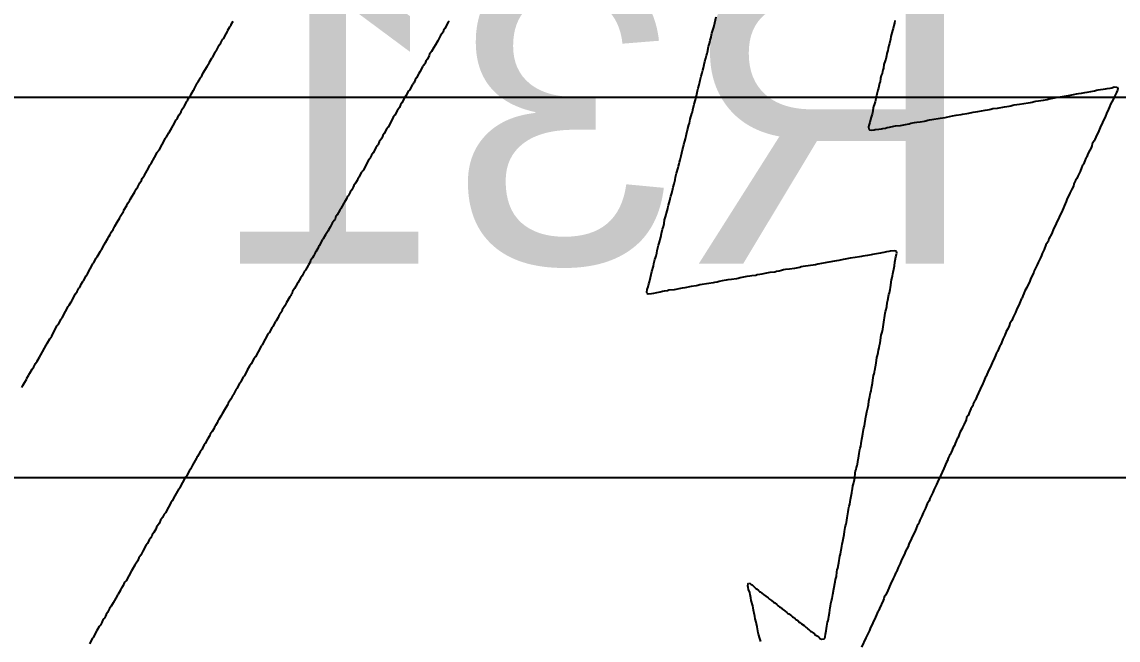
# Model space of a CAD drawing. Header units: inches. Extents: x 0 to 11.2, y -0.2 to 5.5.
# Drawn here: x 2.2112 to 2.3409, y 1.3958 to 1.4689 of the extents above; entities that cross this region are included whole.
import ezdxf

# ---------------------------------------------------------------- set-up
doc = ezdxf.new("R2010")
doc.units = ezdxf.units.IN
doc.header["$MEASUREMENT"] = 0
for name, color, linetype in [('Bottom Layer', 5, 'Continuous'), ('Bottom Overlay', 54, 'Continuous'), ('Top Layer', 1, 'Continuous'), ('Top Overlay', 2, 'Continuous')]:
    doc.layers.add(name, color=color, linetype=linetype)
doc.styles.add('Arial', font='', dxfattribs={"height": 0.2})
doc.styles.get('Arial').set_extended_font_data('Arial')

msp = doc.modelspace()

# ---------------------------------------------------------------- linework, layer by layer
at = {"layer": 'Bottom Layer'}
msp.add_lwpolyline([(2.164, 1.41853, 0.04, 0.04, -0.200956), (2.19349, 1.48894, 0.04, 0.04, 0)], format="xyseb", dxfattribs=at)
at = {"layer": 'Top Layer'}
for p, q in [((3.1, 1.46), (1.57, 1.46)), ((1.65519, 1.415), (3.19, 1.415))]:
    msp.add_line(p, q, dxfattribs=at)
at = {"layer": 'Top Overlay'}
for p, q in [((2.29319, 1.46884), (2.29335, 1.46952)), ((2.23558, 1.46795), (2.2358, 1.46835)), ((2.2358, 1.46835), (2.23594, 1.46848)), ((2.23594, 1.46848), (2.23602, 1.4687)), ((2.23602, 1.4687), (2.2362, 1.46901)), ((2.26161, 1.46884), (2.26126, 1.46817)), ((2.26166, 1.46893), (2.26161, 1.46884)), ((2.26175, 1.46901), (2.26166, 1.46893)), ((2.29284, 1.4676), (2.29306, 1.46831)), ((2.29306, 1.46831), (2.29319, 1.46884)), ((2.31438, 1.4685), (2.31429, 1.46815)), ((2.31444, 1.46879), (2.31438, 1.4685)), ((2.31449, 1.4691), (2.31444, 1.46879)), ((2.23496, 1.46685), (2.23505, 1.46693)), ((2.23505, 1.46693), (2.23536, 1.46751)), ((2.23536, 1.46751), (2.23554, 1.46778)), ((2.23554, 1.46778), (2.23558, 1.46795)), ((2.26075, 1.46731), (2.26042, 1.46671)), ((2.26104, 1.46773), (2.26075, 1.46731)), ((2.26108, 1.46791), (2.26104, 1.46773)), ((2.26126, 1.46817), (2.26108, 1.46791)), ((2.29266, 1.46676), (2.29275, 1.46711)), ((2.29275, 1.46711), (2.29279, 1.46742)), ((2.29279, 1.46742), (2.29284, 1.4676)), ((2.31398, 1.46691), (2.31385, 1.46638)), ((2.31404, 1.4672), (2.31398, 1.46691)), ((2.31422, 1.46791), (2.31404, 1.4672)), ((2.31429, 1.46815), (2.31422, 1.46791)), ((2.23421, 1.46547), (2.23434, 1.46578)), ((2.23434, 1.46578), (2.23456, 1.46618)), ((2.23456, 1.46618), (2.23474, 1.46645)), ((2.23474, 1.46645), (2.23496, 1.46685)), ((2.25993, 1.46592), (2.25967, 1.46543)), ((2.26015, 1.46623), (2.25993, 1.46592)), ((2.26042, 1.46671), (2.26015, 1.46623)), ((2.29233, 1.46536), (2.29246, 1.46603)), ((2.29246, 1.46603), (2.29255, 1.46638)), ((2.29255, 1.46638), (2.29266, 1.46676)), ((2.31371, 1.4658), (2.31365, 1.46556)), ((2.3138, 1.46616), (2.31371, 1.4658)), ((2.31385, 1.46638), (2.3138, 1.46616)), ((2.23346, 1.46423), (2.23368, 1.46463)), ((2.23368, 1.46463), (2.23377, 1.46472)), ((2.23377, 1.46472), (2.23412, 1.46538)), ((2.23412, 1.46538), (2.23421, 1.46547)), ((2.25918, 1.46454), (2.259, 1.46428)), ((2.2594, 1.46494), (2.25918, 1.46454)), ((2.25944, 1.46512), (2.2594, 1.46494)), ((2.25967, 1.46543), (2.25944, 1.46512)), ((2.29202, 1.46425), (2.29213, 1.46463)), ((2.29213, 1.46463), (2.29222, 1.46494)), ((2.29222, 1.46494), (2.29229, 1.46518)), ((2.29229, 1.46518), (2.29233, 1.46536)), ((2.31334, 1.46432), (2.3132, 1.46388)), ((2.31343, 1.46454), (2.31334, 1.46432)), ((2.31351, 1.4649), (2.31343, 1.46454)), ((2.31356, 1.46521), (2.31351, 1.4649)), ((2.31365, 1.46556), (2.31356, 1.46521)), ((2.23266, 1.46291), (2.23295, 1.46333)), ((2.23295, 1.46333), (2.23315, 1.46375)), ((2.23315, 1.46375), (2.23324, 1.46383)), ((2.23324, 1.46383), (2.23328, 1.46392)), ((2.23328, 1.46392), (2.23337, 1.46401)), ((2.23337, 1.46401), (2.23346, 1.46423)), ((2.25829, 1.46304), (2.25816, 1.46282)), ((2.25851, 1.46344), (2.25829, 1.46304)), ((2.2586, 1.46366), (2.25851, 1.46344)), ((2.25874, 1.46379), (2.2586, 1.46366)), ((2.25878, 1.46388), (2.25874, 1.46379)), ((2.25887, 1.46397), (2.25878, 1.46388)), ((2.25891, 1.46406), (2.25887, 1.46397)), ((2.259, 1.46428), (2.25891, 1.46406)), ((2.29169, 1.4629), (2.29178, 1.46321)), ((2.29178, 1.46321), (2.29184, 1.4635)), ((2.29184, 1.4635), (2.29189, 1.46368)), ((2.29189, 1.46368), (2.29193, 1.4639)), ((2.29193, 1.4639), (2.29202, 1.46425)), ((2.31305, 1.46306), (2.31298, 1.46282)), ((2.31309, 1.46324), (2.31305, 1.46306)), ((2.31314, 1.46346), (2.31309, 1.46324)), ((2.3132, 1.46388), (2.31314, 1.46346)), ((2.23195, 1.46167), (2.23204, 1.46175)), ((2.23204, 1.46175), (2.23235, 1.46233)), ((2.23235, 1.46233), (2.23244, 1.46242)), ((2.23244, 1.46242), (2.23262, 1.46282)), ((2.23262, 1.46282), (2.23266, 1.46291)), ((2.25761, 1.46178), (2.25754, 1.46171)), ((2.25772, 1.46206), (2.25761, 1.46178)), ((2.25789, 1.46233), (2.25772, 1.46206)), ((2.25816, 1.46282), (2.25789, 1.46233)), ((2.29133, 1.46149), (2.29147, 1.46202)), ((2.29147, 1.46202), (2.29158, 1.46253)), ((2.29158, 1.46253), (2.29169, 1.4629)), ((2.31274, 1.46186), (2.31269, 1.46169)), ((2.31281, 1.46224), (2.31274, 1.46186)), ((2.31289, 1.46259), (2.31281, 1.46224)), ((2.31298, 1.46282), (2.31289, 1.46259)), ((2.23124, 1.46038), (2.23151, 1.46087)), ((2.23151, 1.46087), (2.2316, 1.46096)), ((2.2316, 1.46096), (2.23173, 1.46127)), ((2.23173, 1.46127), (2.23195, 1.46167)), ((2.25696, 1.46078), (2.25665, 1.4602)), ((2.25705, 1.46087), (2.25696, 1.46078)), ((2.25741, 1.46153), (2.25705, 1.46087)), ((2.2575, 1.46162), (2.25741, 1.46153)), ((2.25754, 1.46171), (2.2575, 1.46162)), ((2.29107, 1.46038), (2.29113, 1.46076)), ((2.29113, 1.46076), (2.29122, 1.46111)), ((2.29122, 1.46111), (2.29133, 1.46149)), ((2.31245, 1.46069), (2.31236, 1.46038)), ((2.3125, 1.46087), (2.31245, 1.46069)), ((2.31256, 1.46111), (2.3125, 1.46087)), ((2.31265, 1.46147), (2.31256, 1.46111)), ((2.31269, 1.46169), (2.31265, 1.46147)), ((2.33565, 1.46034), (2.336, 1.46042)), ((2.336, 1.46042), (2.33622, 1.46047)), ((2.33622, 1.46047), (2.33658, 1.46051)), ((2.33658, 1.46051), (2.33698, 1.46056)), ((2.33698, 1.46056), (2.33724, 1.4606)), ((2.33724, 1.4606), (2.33813, 1.46078)), ((2.33813, 1.46078), (2.33837, 1.46085)), ((2.33837, 1.46085), (2.33855, 1.46089)), ((2.33855, 1.46089), (2.33941, 1.461)), ((2.33941, 1.461), (2.33963, 1.46104)), ((2.33963, 1.46104), (2.33999, 1.46109)), ((2.33999, 1.46109), (2.34016, 1.46113)), ((2.34016, 1.46113), (2.34045, 1.46124)), ((2.34072, 1.46058), (2.34039, 1.45994)), ((2.34045, 1.46124), (2.34081, 1.4612)), ((2.34083, 1.46087), (2.34072, 1.46058)), ((2.34081, 1.4612), (2.34087, 1.461)), ((2.34087, 1.461), (2.34083, 1.46087)), ((2.23045, 1.45901), (2.23071, 1.4595)), ((2.23071, 1.4595), (2.2308, 1.45958)), ((2.2308, 1.45958), (2.23089, 1.45981)), ((2.23089, 1.45981), (2.23111, 1.4602)), ((2.23111, 1.4602), (2.2312, 1.46029)), ((2.2312, 1.46029), (2.23124, 1.46038)), ((2.25617, 1.45936), (2.25599, 1.4591)), ((2.25648, 1.45994), (2.25617, 1.45936)), ((2.25665, 1.4602), (2.25648, 1.45994)), ((2.2906, 1.45854), (2.29074, 1.45921)), ((2.29074, 1.45921), (2.29089, 1.45972)), ((2.29089, 1.45972), (2.29094, 1.45989)), ((2.29094, 1.45989), (2.29102, 1.4602)), ((2.29102, 1.4602), (2.29107, 1.46038)), ((2.31216, 1.45947), (2.31203, 1.45912)), ((2.31221, 1.45965), (2.31216, 1.45947)), ((2.31225, 1.45992), (2.31221, 1.45965)), ((2.31232, 1.4602), (2.31225, 1.45992)), ((2.31236, 1.46038), (2.31232, 1.4602)), ((2.32863, 1.45912), (2.32925, 1.45921)), ((2.32925, 1.45921), (2.33029, 1.45936)), ((2.33029, 1.45936), (2.33056, 1.45941)), ((2.33056, 1.45941), (2.33073, 1.45945)), ((2.33073, 1.45945), (2.33098, 1.45952)), ((2.33098, 1.45952), (2.33116, 1.45956)), ((2.33116, 1.45956), (2.33209, 1.45969)), ((2.33209, 1.45969), (2.33251, 1.45976)), ((2.33251, 1.45976), (2.33286, 1.45985)), ((2.33286, 1.45985), (2.33297, 1.45987)), ((2.33297, 1.45987), (2.33301, 1.45987)), ((2.33301, 1.45987), (2.33319, 1.45992)), ((2.33319, 1.45992), (2.33357, 1.45998)), ((2.33357, 1.45998), (2.33379, 1.46003)), ((2.33379, 1.46003), (2.33406, 1.46007)), ((2.33406, 1.46007), (2.33525, 1.46025)), ((2.33525, 1.46025), (2.33543, 1.46029)), ((2.33543, 1.46029), (2.33565, 1.46034)), ((2.34003, 1.45919), (2.3399, 1.45888)), ((2.34034, 1.45976), (2.34003, 1.45919)), ((2.34039, 1.45994), (2.34034, 1.45976)), ((2.22965, 1.45764), (2.22983, 1.45795)), ((2.22983, 1.45795), (2.23005, 1.4583)), ((2.23005, 1.4583), (2.23009, 1.45848)), ((2.23009, 1.45848), (2.23045, 1.45901)), ((2.25533, 1.4579), (2.25515, 1.45764)), ((2.25559, 1.45839), (2.25533, 1.4579)), ((2.25577, 1.45866), (2.25559, 1.45839)), ((2.25588, 1.45881), (2.25577, 1.45866)), ((2.25599, 1.4591), (2.25588, 1.45881)), ((2.29029, 1.45744), (2.29049, 1.45808)), ((2.29049, 1.45808), (2.29054, 1.45826)), ((2.29054, 1.45826), (2.2906, 1.45854)), ((2.31181, 1.45801), (2.3117, 1.45764)), ((2.31185, 1.45819), (2.31181, 1.45801)), ((2.31194, 1.45872), (2.31185, 1.45819)), ((2.31199, 1.45894), (2.31194, 1.45872)), ((2.31203, 1.45912), (2.31199, 1.45894)), ((2.32131, 1.45781), (2.32175, 1.4579)), ((2.32175, 1.4579), (2.32235, 1.45797)), ((2.32235, 1.45797), (2.32252, 1.45801)), ((2.32252, 1.45801), (2.32303, 1.45808)), ((2.32303, 1.45808), (2.32325, 1.45812)), ((2.32325, 1.45812), (2.32378, 1.45826)), ((2.32378, 1.45826), (2.32432, 1.45834)), ((2.32432, 1.45834), (2.3252, 1.45848)), ((2.3252, 1.45848), (2.32547, 1.45852)), ((2.32547, 1.45852), (2.32569, 1.45857)), ((2.32569, 1.45857), (2.32587, 1.45861)), ((2.32587, 1.45861), (2.32611, 1.45868)), ((2.32611, 1.45868), (2.32666, 1.45874)), ((2.32666, 1.45874), (2.32746, 1.45888)), ((2.32746, 1.45888), (2.32803, 1.45896)), ((2.32803, 1.45896), (2.32821, 1.45901)), ((2.32821, 1.45901), (2.32845, 1.45907)), ((2.32845, 1.45907), (2.32863, 1.45912)), ((2.33954, 1.45808), (2.33941, 1.45777)), ((2.33979, 1.45859), (2.33954, 1.45808)), ((2.3399, 1.45888), (2.33979, 1.45859)), ((2.22894, 1.4564), (2.22912, 1.45666)), ((2.22912, 1.45666), (2.22947, 1.45733)), ((2.22947, 1.45733), (2.22956, 1.45742)), ((2.22956, 1.45742), (2.22965, 1.45764)), ((2.25488, 1.45715), (2.25453, 1.45649)), ((2.25515, 1.45764), (2.25488, 1.45715)), ((2.28996, 1.45617), (2.29014, 1.45675)), ((2.29014, 1.45675), (2.29018, 1.45693)), ((2.29018, 1.45693), (2.29029, 1.45744)), ((2.31143, 1.45666), (2.31139, 1.45648)), ((2.31154, 1.45704), (2.31143, 1.45666)), ((2.31163, 1.45739), (2.31154, 1.45704)), ((2.3117, 1.45764), (2.31163, 1.45739)), ((2.31404, 1.45653), (2.31458, 1.45662)), ((2.31458, 1.45662), (2.31517, 1.45668)), ((2.31517, 1.45668), (2.31535, 1.45673)), ((2.31535, 1.45673), (2.31577, 1.45679)), ((2.31577, 1.45679), (2.31621, 1.45688)), ((2.31621, 1.45688), (2.31639, 1.45693)), ((2.31639, 1.45693), (2.31683, 1.45702)), ((2.31683, 1.45702), (2.3171, 1.45706)), ((2.3171, 1.45706), (2.3175, 1.4571)), ((2.3175, 1.4571), (2.31799, 1.45719)), ((2.31799, 1.45719), (2.31816, 1.45724)), ((2.31816, 1.45724), (2.31841, 1.4573)), ((2.31841, 1.4573), (2.31858, 1.45735)), ((2.31858, 1.45735), (2.31889, 1.45739)), ((2.31889, 1.45739), (2.31984, 1.45755)), ((2.31984, 1.45755), (2.32044, 1.45761)), ((2.32044, 1.45761), (2.32062, 1.45766)), ((2.32062, 1.45766), (2.32095, 1.45772)), ((2.32095, 1.45772), (2.32131, 1.45781)), ((2.33906, 1.45702), (2.33879, 1.45644)), ((2.33941, 1.45777), (2.33906, 1.45702)), ((2.22819, 1.45516), (2.22828, 1.45525)), ((2.22828, 1.45525), (2.22859, 1.45582)), ((2.22859, 1.45582), (2.22868, 1.45591)), ((2.22868, 1.45591), (2.22894, 1.4564)), ((2.25391, 1.45547), (2.2538, 1.45518)), ((2.25409, 1.45573), (2.25391, 1.45547)), ((2.25435, 1.45622), (2.25409, 1.45573)), ((2.25453, 1.45649), (2.25435, 1.45622)), ((2.28974, 1.45511), (2.28983, 1.45564)), ((2.28983, 1.45564), (2.28996, 1.45617)), ((2.31139, 1.45648), (2.31143, 1.45622)), ((2.31143, 1.45622), (2.3115, 1.45615)), ((2.3115, 1.45615), (2.31168, 1.45611)), ((2.31168, 1.45611), (2.31203, 1.45615)), ((2.31203, 1.45615), (2.31216, 1.4562)), ((2.31216, 1.4562), (2.31261, 1.45624)), ((2.31261, 1.45624), (2.31292, 1.45629)), ((2.31292, 1.45629), (2.31309, 1.45633)), ((2.31309, 1.45633), (2.3134, 1.45637)), ((2.3134, 1.45637), (2.31358, 1.45642)), ((2.31358, 1.45642), (2.31387, 1.45648)), ((2.31387, 1.45648), (2.31404, 1.45653)), ((2.33826, 1.45529), (2.33815, 1.455)), ((2.33862, 1.45604), (2.33826, 1.45529)), ((2.33879, 1.45644), (2.33862, 1.45604)), ((2.22744, 1.45374), (2.22779, 1.45441)), ((2.22779, 1.45441), (2.22819, 1.45516)), ((2.25307, 1.45401), (2.25276, 1.45343)), ((2.25325, 1.45427), (2.25307, 1.45401)), ((2.25329, 1.45436), (2.25325, 1.45427)), ((2.25336, 1.45443), (2.25329, 1.45436)), ((2.25347, 1.45472), (2.25336, 1.45443)), ((2.2538, 1.45518), (2.25347, 1.45472)), ((2.28939, 1.45378), (2.28945, 1.45407)), ((2.28945, 1.45407), (2.28954, 1.45443)), ((2.28954, 1.45443), (2.28965, 1.4548)), ((2.28965, 1.4548), (2.28974, 1.45511)), ((2.33771, 1.45403), (2.33742, 1.45347)), ((2.3378, 1.45425), (2.33771, 1.45403)), ((2.33786, 1.45449), (2.3378, 1.45425)), ((2.33808, 1.45485), (2.33786, 1.45449)), ((2.33815, 1.455), (2.33808, 1.45485)), ((2.22655, 1.45224), (2.2269, 1.4529)), ((2.2269, 1.4529), (2.22721, 1.45348)), ((2.22721, 1.45348), (2.2273, 1.45356)), ((2.2273, 1.45356), (2.22735, 1.45365)), ((2.22735, 1.45365), (2.22744, 1.45374)), ((2.25227, 1.45268), (2.25161, 1.45139)), ((2.25236, 1.45277), (2.25227, 1.45268)), ((2.25258, 1.45317), (2.25236, 1.45277)), ((2.25276, 1.45343), (2.25258, 1.45317)), ((2.28908, 1.45259), (2.28912, 1.45277)), ((2.28912, 1.45277), (2.28921, 1.45308)), ((2.28921, 1.45308), (2.28939, 1.45378)), ((2.33711, 1.45281), (2.33698, 1.4525)), ((2.33715, 1.4529), (2.33711, 1.45281)), ((2.33722, 1.45297), (2.33715, 1.4529)), ((2.33731, 1.45319), (2.33722, 1.45297)), ((2.33742, 1.45347), (2.33731, 1.45319)), ((2.22571, 1.45078), (2.22602, 1.45135)), ((2.22602, 1.45135), (2.22637, 1.45201)), ((2.22637, 1.45201), (2.22651, 1.45215)), ((2.22651, 1.45215), (2.22655, 1.45224)), ((2.25161, 1.45139), (2.25152, 1.45131)), ((2.28868, 1.45104), (2.28885, 1.45166)), ((2.28885, 1.45166), (2.2889, 1.45184)), ((2.2889, 1.45184), (2.28897, 1.45212)), ((2.28897, 1.45212), (2.28901, 1.45235)), ((2.28901, 1.45235), (2.28908, 1.45259)), ((2.33658, 1.45166), (2.33642, 1.45124)), ((2.33671, 1.45197), (2.33658, 1.45166)), ((2.33682, 1.45208), (2.33671, 1.45197)), ((2.33698, 1.4525), (2.33682, 1.45208)), ((2.22518, 1.44989), (2.22536, 1.45016)), ((2.22536, 1.45016), (2.22544, 1.45038)), ((2.22544, 1.45038), (2.22562, 1.45069)), ((2.22562, 1.45069), (2.22571, 1.45078)), ((2.25086, 1.45016), (2.25068, 1.44985)), ((2.25099, 1.45047), (2.25086, 1.45016)), ((2.25108, 1.45055), (2.25099, 1.45047)), ((2.25139, 1.45113), (2.25108, 1.45055)), ((2.25148, 1.45122), (2.25139, 1.45113)), ((2.25152, 1.45131), (2.25148, 1.45122)), ((2.28837, 1.44976), (2.28846, 1.45007)), ((2.28846, 1.45007), (2.2885, 1.45024)), ((2.2885, 1.45024), (2.28854, 1.45055)), ((2.28854, 1.45055), (2.28863, 1.45086)), ((2.28863, 1.45086), (2.28868, 1.45104)), ((2.33587, 1.45015), (2.33569, 1.44976)), ((2.33603, 1.4504), (2.33587, 1.45015)), ((2.33614, 1.45069), (2.33603, 1.4504)), ((2.33642, 1.45124), (2.33614, 1.45069)), ((2.22447, 1.44861), (2.22456, 1.44883)), ((2.22456, 1.44883), (2.22474, 1.44914)), ((2.22474, 1.44914), (2.22491, 1.4494)), ((2.22491, 1.4494), (2.22518, 1.44989)), ((2.25006, 1.44878), (2.24984, 1.44838)), ((2.25024, 1.44905), (2.25006, 1.44878)), ((2.25041, 1.44936), (2.25024, 1.44905)), ((2.2505, 1.44958), (2.25041, 1.44936)), ((2.25068, 1.44985), (2.2505, 1.44958)), ((2.2881, 1.44865), (2.28821, 1.44916)), ((2.28821, 1.44916), (2.28826, 1.44938)), ((2.28826, 1.44938), (2.28837, 1.44976)), ((2.33543, 1.44914), (2.33521, 1.44865)), ((2.33563, 1.44951), (2.33543, 1.44914)), ((2.33569, 1.44976), (2.33563, 1.44951)), ((2.22363, 1.44719), (2.22374, 1.44748)), ((2.22374, 1.44748), (2.22392, 1.44774)), ((2.22392, 1.44774), (2.22398, 1.44781)), ((2.22398, 1.44781), (2.22403, 1.4479)), ((2.22403, 1.4479), (2.22425, 1.4483)), ((2.22425, 1.4483), (2.22447, 1.44861)), ((2.24931, 1.4475), (2.24926, 1.44741)), ((2.24939, 1.44759), (2.24931, 1.4475)), ((2.24962, 1.44799), (2.24939, 1.44759)), ((2.24975, 1.4483), (2.24962, 1.44799)), ((2.24984, 1.44838), (2.24975, 1.4483)), ((2.28773, 1.44725), (2.28779, 1.4475)), ((2.28779, 1.4475), (2.28788, 1.44781)), ((2.28788, 1.44781), (2.28793, 1.44798)), ((2.28793, 1.44798), (2.28801, 1.44829)), ((2.28801, 1.44829), (2.2881, 1.44865)), ((2.33476, 1.44767), (2.33465, 1.44739)), ((2.33485, 1.4479), (2.33476, 1.44767)), ((2.33521, 1.44865), (2.33485, 1.4479)), ((2.22283, 1.44591), (2.22323, 1.44648)), ((2.22323, 1.44648), (2.22327, 1.44666)), ((2.22327, 1.44666), (2.22363, 1.44719)), ((2.24882, 1.44666), (2.24851, 1.44608)), ((2.24886, 1.44675), (2.24882, 1.44666)), ((2.24895, 1.44683), (2.24886, 1.44675)), ((2.24926, 1.44741), (2.24895, 1.44683)), ((2.28735, 1.44586), (2.28757, 1.44657)), ((2.28757, 1.44657), (2.28764, 1.44686)), ((2.28764, 1.44686), (2.28768, 1.44708)), ((2.28768, 1.44708), (2.28773, 1.44725)), ((2.33432, 1.44666), (2.33392, 1.44582)), ((2.33465, 1.44739), (2.33432, 1.44666)), ((2.22221, 1.44475), (2.22248, 1.44524)), ((2.22248, 1.44524), (2.22279, 1.44573)), ((2.22279, 1.44573), (2.22283, 1.44591)), ((2.24793, 1.44511), (2.24767, 1.44462)), ((2.24815, 1.44542), (2.24793, 1.44511)), ((2.2482, 1.44551), (2.24815, 1.44542)), ((2.24827, 1.44557), (2.2482, 1.44551)), ((2.24833, 1.44582), (2.24827, 1.44557)), ((2.24851, 1.44608), (2.24833, 1.44582)), ((2.28713, 1.44471), (2.28722, 1.44506)), ((2.28722, 1.44506), (2.28726, 1.44551)), ((2.28726, 1.44551), (2.28735, 1.44586)), ((2.33357, 1.44506), (2.33346, 1.44478)), ((2.33392, 1.44582), (2.33357, 1.44506)), ((2.22155, 1.44356), (2.22164, 1.44378)), ((2.22164, 1.44378), (2.22181, 1.44409)), ((2.22181, 1.44409), (2.22199, 1.44436)), ((2.22199, 1.44436), (2.22221, 1.44475)), ((2.24714, 1.44374), (2.24687, 1.44325)), ((2.24745, 1.44422), (2.24714, 1.44374)), ((2.24749, 1.44431), (2.24745, 1.44422)), ((2.24767, 1.44462), (2.24749, 1.44431)), ((2.2868, 1.44345), (2.28688, 1.44389)), ((2.28688, 1.44389), (2.28702, 1.44442)), ((2.28702, 1.44442), (2.28713, 1.44471)), ((2.33306, 1.44389), (2.33273, 1.44325)), ((2.33326, 1.44444), (2.33306, 1.44389)), ((2.33346, 1.44478), (2.33326, 1.44444)), ((2.22062, 1.44197), (2.22093, 1.44254)), ((2.22093, 1.44254), (2.22111, 1.44281)), ((2.22111, 1.44281), (2.22137, 1.44329)), ((2.22137, 1.44329), (2.22155, 1.44356)), ((2.2463, 1.44232), (2.24621, 1.4421)), ((2.24638, 1.44241), (2.2463, 1.44232)), ((2.24678, 1.44316), (2.24638, 1.44241)), ((2.24687, 1.44325), (2.24678, 1.44316)), ((2.28642, 1.44205), (2.28649, 1.44234)), ((2.28649, 1.44234), (2.28653, 1.44252)), ((2.28653, 1.44252), (2.28662, 1.44274)), ((2.28662, 1.44274), (2.2868, 1.44345)), ((2.33237, 1.44254), (2.33217, 1.44199)), ((2.33255, 1.44281), (2.33237, 1.44254)), ((2.33262, 1.44296), (2.33255, 1.44281)), ((2.33273, 1.44325), (2.33262, 1.44296)), ((2.22, 1.44095), (2.22009, 1.44104)), ((2.22009, 1.44104), (2.22013, 1.44112)), ((2.22013, 1.44112), (2.22049, 1.44179)), ((2.22049, 1.44179), (2.22057, 1.44188)), ((2.22057, 1.44188), (2.22062, 1.44197)), ((2.24559, 1.44099), (2.24537, 1.44068)), ((2.24572, 1.44121), (2.24559, 1.44099)), ((2.2459, 1.44161), (2.24572, 1.44121)), ((2.24599, 1.4417), (2.2459, 1.44161)), ((2.24621, 1.4421), (2.24599, 1.4417)), ((2.28609, 1.44079), (2.28618, 1.44101)), ((2.28618, 1.44101), (2.28624, 1.44126)), ((2.28624, 1.44126), (2.28633, 1.44157)), ((2.28633, 1.44157), (2.28638, 1.44188)), ((2.28638, 1.44188), (2.28642, 1.44205)), ((2.3092, 1.44097), (2.30902, 1.44092)), ((2.30979, 1.44103), (2.3092, 1.44097)), ((2.31033, 1.44112), (2.30979, 1.44103)), ((2.31055, 1.44117), (2.31033, 1.44112)), ((2.31072, 1.44121), (2.31055, 1.44117)), ((2.31126, 1.4413), (2.31072, 1.44121)), ((2.31168, 1.44137), (2.31126, 1.4413)), ((2.31185, 1.44141), (2.31168, 1.44137)), ((2.31278, 1.44154), (2.31185, 1.44141)), ((2.31296, 1.44159), (2.31278, 1.44154)), ((2.3132, 1.44165), (2.31296, 1.44159)), ((2.31349, 1.44172), (2.3132, 1.44165)), ((2.3138, 1.44176), (2.31349, 1.44172)), ((2.31393, 1.44181), (2.3138, 1.44176)), ((2.31447, 1.44185), (2.31393, 1.44181)), ((2.31464, 1.44181), (2.31447, 1.44185)), ((2.31455, 1.4407), (2.3146, 1.44114)), ((2.3146, 1.44114), (2.31471, 1.44139)), ((2.31471, 1.44174), (2.31464, 1.44181)), ((2.31475, 1.44157), (2.31471, 1.44174)), ((2.31471, 1.44139), (2.31475, 1.44157)), ((2.33173, 1.44101), (2.33144, 1.44046)), ((2.33184, 1.4413), (2.33173, 1.44101)), ((2.33193, 1.44152), (2.33184, 1.4413)), ((2.33217, 1.44199), (2.33193, 1.44152)), ((2.21898, 1.43913), (2.2196, 1.44028)), ((2.2196, 1.44028), (2.21969, 1.44037)), ((2.21969, 1.44037), (2.21973, 1.44046)), ((2.21973, 1.44046), (2.22, 1.44095)), ((2.24506, 1.44011), (2.24475, 1.43953)), ((2.2451, 1.44019), (2.24506, 1.44011)), ((2.24532, 1.4405), (2.2451, 1.44019)), ((2.24537, 1.44068), (2.24532, 1.4405)), ((2.28573, 1.43937), (2.28593, 1.44002)), ((2.28593, 1.44002), (2.28598, 1.44033)), ((2.28598, 1.44033), (2.28602, 1.4405)), ((2.28602, 1.4405), (2.28609, 1.44079)), ((2.30203, 1.43968), (2.30156, 1.43962)), ((2.30262, 1.43975), (2.30203, 1.43968)), ((2.30284, 1.43979), (2.30262, 1.43975)), ((2.30302, 1.43984), (2.30284, 1.43979)), ((2.30324, 1.43988), (2.30302, 1.43984)), ((2.30342, 1.43993), (2.30324, 1.43988)), ((2.30364, 1.43997), (2.30342, 1.43993)), ((2.3051, 1.44019), (2.30364, 1.43997)), ((2.30537, 1.44024), (2.3051, 1.44019)), ((2.30625, 1.44041), (2.30537, 1.44024)), ((2.30643, 1.44046), (2.30625, 1.44041)), ((2.30758, 1.44064), (2.30643, 1.44046)), ((2.30785, 1.44068), (2.30758, 1.44064)), ((2.30838, 1.44081), (2.30785, 1.44068)), ((2.3086, 1.44086), (2.30838, 1.44081)), ((2.30902, 1.44092), (2.3086, 1.44086)), ((2.31427, 1.43913), (2.3144, 1.43988)), ((2.3144, 1.43988), (2.31444, 1.44006)), ((2.31444, 1.44006), (2.31451, 1.44048)), ((2.31451, 1.44048), (2.31455, 1.4407)), ((2.33109, 1.43971), (2.331, 1.43948)), ((2.33133, 1.44017), (2.33109, 1.43971)), ((2.33144, 1.44046), (2.33133, 1.44017)), ((2.21849, 1.43829), (2.2188, 1.43887)), ((2.2188, 1.43887), (2.21898, 1.43913)), ((2.24417, 1.4386), (2.24386, 1.43803)), ((2.24435, 1.43887), (2.24417, 1.4386)), ((2.24466, 1.43944), (2.24435, 1.43887)), ((2.24475, 1.43953), (2.24466, 1.43944)), ((2.28545, 1.43816), (2.28558, 1.43869)), ((2.28558, 1.43869), (2.28573, 1.43937)), ((2.29472, 1.4384), (2.29454, 1.43836)), ((2.29516, 1.43844), (2.29472, 1.4384)), ((2.29578, 1.43853), (2.29516, 1.43844)), ((2.29596, 1.43858), (2.29578, 1.43853)), ((2.2962, 1.43864), (2.29596, 1.43858)), ((2.29638, 1.43869), (2.2962, 1.43864)), ((2.2966, 1.43873), (2.29638, 1.43869)), ((2.297, 1.43878), (2.2966, 1.43873)), ((2.29735, 1.43882), (2.297, 1.43878)), ((2.29758, 1.43887), (2.29735, 1.43882)), ((2.29804, 1.43893), (2.29758, 1.43887)), ((2.29822, 1.43898), (2.29804, 1.43893)), ((2.29853, 1.43902), (2.29822, 1.43898)), ((2.29877, 1.43909), (2.29853, 1.43902)), ((2.29913, 1.43917), (2.29877, 1.43909)), ((2.2997, 1.43926), (2.29913, 1.43917)), ((2.3003, 1.43933), (2.2997, 1.43926)), ((2.30048, 1.43937), (2.3003, 1.43933)), ((2.30079, 1.43942), (2.30048, 1.43937)), ((2.3011, 1.43951), (2.30079, 1.43942)), ((2.30134, 1.43957), (2.3011, 1.43951)), ((2.30156, 1.43962), (2.30134, 1.43957)), ((2.31398, 1.43751), (2.31411, 1.4384)), ((2.31411, 1.4384), (2.31416, 1.43867)), ((2.31416, 1.43867), (2.3142, 1.43889)), ((2.3142, 1.43889), (2.31427, 1.43913)), ((2.33056, 1.43847), (2.33047, 1.43825)), ((2.33096, 1.43931), (2.33056, 1.43847)), ((2.331, 1.43948), (2.33096, 1.43931)), ((2.21774, 1.43701), (2.21796, 1.43741)), ((2.21796, 1.43741), (2.21805, 1.43749)), ((2.21805, 1.43749), (2.21823, 1.43789)), ((2.21823, 1.43789), (2.2184, 1.4382)), ((2.2184, 1.4382), (2.21849, 1.43829)), ((2.24346, 1.43736), (2.24324, 1.43701)), ((2.24377, 1.43794), (2.24346, 1.43736)), ((2.24386, 1.43803), (2.24377, 1.43794)), ((2.28514, 1.43696), (2.28518, 1.43727)), ((2.28518, 1.43727), (2.28531, 1.43758)), ((2.28531, 1.43758), (2.28538, 1.43791)), ((2.28538, 1.43791), (2.28545, 1.43816)), ((2.28759, 1.43712), (2.28722, 1.43705)), ((2.28777, 1.43716), (2.28759, 1.43712)), ((2.28837, 1.43723), (2.28777, 1.43716)), ((2.28914, 1.43738), (2.28837, 1.43723)), ((2.28932, 1.43743), (2.28914, 1.43738)), ((2.28963, 1.43747), (2.28932, 1.43743)), ((2.29038, 1.4376), (2.28963, 1.43747)), ((2.291, 1.43769), (2.29038, 1.4376)), ((2.29118, 1.43774), (2.291, 1.43769)), ((2.29142, 1.4378), (2.29118, 1.43774)), ((2.29249, 1.43798), (2.29142, 1.4378)), ((2.29299, 1.43805), (2.29249, 1.43798)), ((2.29317, 1.43809), (2.29299, 1.43805)), ((2.29348, 1.43813), (2.29317, 1.43809)), ((2.29372, 1.4382), (2.29348, 1.43813)), ((2.29408, 1.43829), (2.29372, 1.4382)), ((2.29454, 1.43836), (2.29408, 1.43829)), ((2.31389, 1.43707), (2.31393, 1.43725)), ((2.31393, 1.43725), (2.31398, 1.43751)), ((2.32989, 1.43709), (2.32976, 1.43678)), ((2.33012, 1.43749), (2.32989, 1.43709)), ((2.33047, 1.43825), (2.33012, 1.43749)), ((2.21681, 1.43541), (2.21703, 1.43581)), ((2.21703, 1.43581), (2.21712, 1.4359)), ((2.21712, 1.4359), (2.21717, 1.43599)), ((2.21717, 1.43599), (2.21756, 1.43674)), ((2.21756, 1.43674), (2.21774, 1.43701)), ((2.24289, 1.43639), (2.24253, 1.43572)), ((2.24293, 1.43648), (2.24289, 1.43639)), ((2.24302, 1.43656), (2.24293, 1.43648)), ((2.24306, 1.43665), (2.24302, 1.43656)), ((2.24313, 1.43672), (2.24306, 1.43665)), ((2.24324, 1.43701), (2.24313, 1.43672)), ((2.28518, 1.43678), (2.28514, 1.43696)), ((2.28529, 1.43672), (2.28518, 1.43678)), ((2.28571, 1.43674), (2.28529, 1.43672)), ((2.28593, 1.43678), (2.28571, 1.43674)), ((2.28629, 1.43687), (2.28593, 1.43678)), ((2.28673, 1.43696), (2.28629, 1.43687)), ((2.287, 1.43701), (2.28673, 1.43696)), ((2.28722, 1.43705), (2.287, 1.43701)), ((2.3136, 1.43568), (2.31365, 1.43599)), ((2.31365, 1.43599), (2.3138, 1.43667)), ((2.3138, 1.43667), (2.31385, 1.43685)), ((2.31385, 1.43685), (2.31389, 1.43707)), ((2.32932, 1.43581), (2.32916, 1.43539)), ((2.3295, 1.43621), (2.32932, 1.43581)), ((2.32956, 1.43628), (2.3295, 1.43621)), ((2.32965, 1.4365), (2.32956, 1.43628)), ((2.32976, 1.43678), (2.32965, 1.4365)), ((2.21597, 1.43391), (2.21637, 1.43466)), ((2.21637, 1.43466), (2.21668, 1.43524)), ((2.21668, 1.43524), (2.21677, 1.43532)), ((2.21677, 1.43532), (2.21681, 1.43541)), ((2.24196, 1.43466), (2.24174, 1.43435)), ((2.242, 1.43484), (2.24196, 1.43466)), ((2.24231, 1.43532), (2.242, 1.43484)), ((2.24253, 1.43572), (2.24231, 1.43532)), ((2.31336, 1.43446), (2.3134, 1.43464)), ((2.3134, 1.43464), (2.31347, 1.43488)), ((2.31347, 1.43488), (2.31356, 1.43523)), ((2.31356, 1.43523), (2.3136, 1.43568)), ((2.32876, 1.43455), (2.32848, 1.434)), ((2.32888, 1.43484), (2.32876, 1.43455)), ((2.32896, 1.43506), (2.32888, 1.43484)), ((2.32916, 1.43539), (2.32896, 1.43506)), ((2.21553, 1.43316), (2.21584, 1.43373)), ((2.21584, 1.43373), (2.21593, 1.43382)), ((2.21593, 1.43382), (2.21597, 1.43391)), ((2.2412, 1.43347), (2.24089, 1.43289)), ((2.24129, 1.43355), (2.2412, 1.43347)), ((2.24151, 1.43395), (2.24129, 1.43355)), ((2.24165, 1.43426), (2.24151, 1.43395)), ((2.24174, 1.43435), (2.24165, 1.43426)), ((2.31314, 1.43313), (2.31336, 1.43446)), ((2.32812, 1.43324), (2.32801, 1.43295)), ((2.32832, 1.43357), (2.32812, 1.43324)), ((2.32848, 1.434), (2.32832, 1.43357)), ((2.21473, 1.43174), (2.215, 1.43223)), ((2.215, 1.43223), (2.21539, 1.43298)), ((2.21539, 1.43298), (2.21548, 1.43307)), ((2.21548, 1.43307), (2.21553, 1.43316)), ((2.24036, 1.43205), (2.23965, 1.43072)), ((2.24045, 1.43214), (2.24036, 1.43205)), ((2.24081, 1.4328), (2.24045, 1.43214)), ((2.24089, 1.43289), (2.24081, 1.4328)), ((2.31287, 1.43185), (2.31298, 1.43222)), ((2.31298, 1.43222), (2.31307, 1.43258)), ((2.31307, 1.43258), (2.31314, 1.43313)), ((2.32768, 1.43227), (2.32753, 1.43185)), ((2.32788, 1.4326), (2.32768, 1.43227)), ((2.32801, 1.43295), (2.32788, 1.4326)), ((2.21345, 1.42953), (2.21407, 1.43068)), ((2.21407, 1.43068), (2.21424, 1.43094)), ((2.21424, 1.43094), (2.21451, 1.43143)), ((2.21451, 1.43143), (2.21473, 1.43174)), ((2.23957, 1.43063), (2.23952, 1.43054)), ((2.23965, 1.43072), (2.23957, 1.43063)), ((2.31265, 1.43034), (2.31269, 1.43061)), ((2.31269, 1.43061), (2.31274, 1.43096)), ((2.31274, 1.43096), (2.31287, 1.43185)), ((2.32697, 1.43067), (2.32675, 1.43019)), ((2.32704, 1.43074), (2.32697, 1.43067)), ((2.32713, 1.43096), (2.32704, 1.43074)), ((2.32728, 1.43138), (2.32713, 1.43096)), ((2.32753, 1.43185), (2.32728, 1.43138)), ((2.21327, 1.42926), (2.21345, 1.42953)), ((2.23886, 1.4293), (2.23866, 1.42906)), ((2.23917, 1.42988), (2.23886, 1.4293)), ((2.23952, 1.43054), (2.23917, 1.42988)), ((2.31238, 1.42919), (2.31243, 1.42946)), ((2.31243, 1.42946), (2.31252, 1.42981)), ((2.31252, 1.42981), (2.31258, 1.43006)), ((2.31258, 1.43006), (2.31265, 1.43034)), ((2.3264, 1.42944), (2.32629, 1.42915)), ((2.32653, 1.42975), (2.3264, 1.42944)), ((2.32657, 1.42983), (2.32653, 1.42975)), ((2.32664, 1.4299), (2.32657, 1.42983)), ((2.32675, 1.43019), (2.32664, 1.4299)), ((2.21243, 1.42784), (2.21261, 1.42811)), ((2.21261, 1.42811), (2.21283, 1.42851)), ((2.21283, 1.42851), (2.213, 1.42877)), ((2.213, 1.42877), (2.21327, 1.42926)), ((2.23815, 1.4282), (2.23788, 1.42771)), ((2.23833, 1.42846), (2.23815, 1.4282)), ((2.23866, 1.42906), (2.23833, 1.42846)), ((2.31216, 1.42786), (2.31221, 1.42813)), ((2.31221, 1.42813), (2.31225, 1.42831)), ((2.31225, 1.42831), (2.31234, 1.42884)), ((2.31234, 1.42884), (2.31238, 1.42919)), ((2.32589, 1.42831), (2.32551, 1.42749)), ((2.326, 1.42859), (2.32589, 1.42831)), ((2.32629, 1.42915), (2.326, 1.42859)), ((2.21176, 1.4266), (2.21181, 1.42678)), ((2.21181, 1.42678), (2.21199, 1.42709)), ((2.21199, 1.42709), (2.21216, 1.42736)), ((2.21216, 1.42736), (2.21243, 1.42784)), ((2.2374, 1.42687), (2.23709, 1.42629)), ((2.23744, 1.42696), (2.2374, 1.42687)), ((2.23753, 1.42705), (2.23744, 1.42696)), ((2.23788, 1.42771), (2.23753, 1.42705)), ((2.3119, 1.42654), (2.31199, 1.42707)), ((2.31199, 1.42707), (2.31203, 1.42729)), ((2.31203, 1.42729), (2.31207, 1.42747)), ((2.31207, 1.42747), (2.31212, 1.42769)), ((2.31212, 1.42769), (2.31216, 1.42786)), ((2.3252, 1.42682), (2.32502, 1.42642)), ((2.32525, 1.42691), (2.3252, 1.42682)), ((2.32531, 1.42698), (2.32525, 1.42691)), ((2.3254, 1.4272), (2.32531, 1.42698)), ((2.32551, 1.42749), (2.3254, 1.4272)), ((2.21119, 1.42567), (2.21132, 1.42589)), ((2.21132, 1.42589), (2.21154, 1.42629)), ((2.21154, 1.42629), (2.21176, 1.4266)), ((2.23656, 1.42545), (2.23642, 1.42514)), ((2.23664, 1.42554), (2.23656, 1.42545)), ((2.237, 1.4262), (2.23664, 1.42554)), ((2.23709, 1.42629), (2.237, 1.4262)), ((2.3117, 1.42527), (2.31174, 1.42558)), ((2.31174, 1.42558), (2.31179, 1.42576)), ((2.31179, 1.42576), (2.31185, 1.42618)), ((2.31185, 1.42618), (2.3119, 1.42654)), ((2.32458, 1.42545), (2.32418, 1.42461)), ((2.32489, 1.42612), (2.32458, 1.42545)), ((2.32494, 1.4262), (2.32489, 1.42612)), ((2.32502, 1.42642), (2.32494, 1.4262)), ((2.23594, 1.42426), (2.23563, 1.42381)), ((2.23598, 1.42435), (2.23594, 1.42426)), ((2.23611, 1.42466), (2.23598, 1.42435)), ((2.23616, 1.42474), (2.23611, 1.42466)), ((2.23625, 1.42483), (2.23616, 1.42474)), ((2.23642, 1.42514), (2.23625, 1.42483)), ((2.31143, 1.42403), (2.31148, 1.42443)), ((2.31148, 1.42443), (2.31152, 1.42457)), ((2.31152, 1.42457), (2.31159, 1.42485)), ((2.31159, 1.42485), (2.31163, 1.42503)), ((2.31163, 1.42503), (2.3117, 1.42527)), ((2.32396, 1.42412), (2.32378, 1.42372)), ((2.32403, 1.42419), (2.32396, 1.42412)), ((2.32418, 1.42461), (2.32403, 1.42419)), ((2.23529, 1.42322), (2.23492, 1.42253)), ((2.23558, 1.42364), (2.23529, 1.42322)), ((2.23563, 1.42381), (2.23558, 1.42364)), ((2.31117, 1.42279), (2.31121, 1.42293)), ((2.31121, 1.42293), (2.31126, 1.4231)), ((2.31126, 1.4231), (2.31134, 1.42341)), ((2.31134, 1.42341), (2.31139, 1.42359)), ((2.31139, 1.42359), (2.31143, 1.42403)), ((2.3235, 1.42313), (2.3233, 1.42266)), ((2.32372, 1.42348), (2.3235, 1.42313)), ((2.32378, 1.42372), (2.32372, 1.42348)), ((2.23443, 1.42178), (2.2343, 1.42147)), ((2.23452, 1.42187), (2.23443, 1.42178)), ((2.23474, 1.42226), (2.23452, 1.42187)), ((2.23492, 1.42253), (2.23474, 1.42226)), ((2.3109, 1.42111), (2.31108, 1.42217)), ((2.31108, 1.42217), (2.31112, 1.42235)), ((2.31112, 1.42235), (2.31117, 1.42279)), ((2.32292, 1.42184), (2.32279, 1.42149)), ((2.32299, 1.42209), (2.32292, 1.42184)), ((2.32316, 1.42235), (2.32299, 1.42209)), ((2.32321, 1.42244), (2.32316, 1.42235)), ((2.3233, 1.42266), (2.32321, 1.42244)), ((2.23372, 1.42045), (2.2335, 1.42014)), ((2.2339, 1.42076), (2.23372, 1.42045)), ((2.23403, 1.42107), (2.2339, 1.42076)), ((2.23412, 1.42116), (2.23403, 1.42107)), ((2.2343, 1.42147), (2.23412, 1.42116)), ((2.3107, 1.42016), (2.31079, 1.42069)), ((2.31079, 1.42069), (2.31084, 1.42087)), ((2.31084, 1.42087), (2.3109, 1.42111)), ((2.32224, 1.4204), (2.3221, 1.42009)), ((2.32241, 1.42071), (2.32224, 1.4204)), ((2.3225, 1.42094), (2.32241, 1.42071)), ((2.32268, 1.42133), (2.3225, 1.42094)), ((2.32272, 1.42142), (2.32268, 1.42133)), ((2.32279, 1.42149), (2.32272, 1.42142)), ((2.2329, 1.41901), (2.23279, 1.41886)), ((2.23317, 1.41954), (2.2329, 1.41901)), ((2.23346, 1.41996), (2.23317, 1.41954)), ((2.2335, 1.42014), (2.23346, 1.41996)), ((2.31046, 1.41872), (2.3105, 1.41903)), ((2.3105, 1.41903), (2.31059, 1.41956)), ((2.31059, 1.41956), (2.31064, 1.41974)), ((2.31064, 1.41974), (2.3107, 1.42016)), ((2.32164, 1.41901), (2.32155, 1.41879)), ((2.32175, 1.4193), (2.32164, 1.41901)), ((2.32188, 1.41961), (2.32175, 1.4193)), ((2.32195, 1.41967), (2.32188, 1.41961)), ((2.3221, 1.42009), (2.32195, 1.41967)), ((2.23231, 1.41806), (2.232, 1.41748)), ((2.23253, 1.41837), (2.23231, 1.41806)), ((2.23262, 1.41859), (2.23253, 1.41837)), ((2.23279, 1.41886), (2.23262, 1.41859)), ((2.31019, 1.41731), (2.31026, 1.41786)), ((2.31026, 1.41786), (2.31035, 1.4183)), ((2.31035, 1.4183), (2.31039, 1.41848)), ((2.31039, 1.41848), (2.31046, 1.41872)), ((2.32106, 1.41773), (2.32095, 1.41762)), ((2.32115, 1.41795), (2.32106, 1.41773)), ((2.32126, 1.41823), (2.32115, 1.41795)), ((2.32135, 1.41846), (2.32126, 1.41823)), ((2.32155, 1.41879), (2.32135, 1.41846)), ((2.23138, 1.41647), (2.23133, 1.41629)), ((2.23155, 1.41673), (2.23138, 1.41647)), ((2.23186, 1.41731), (2.23155, 1.41673)), ((2.23191, 1.41739), (2.23186, 1.41731)), ((2.232, 1.41748), (2.23191, 1.41739)), ((2.30995, 1.41618), (2.31002, 1.41642)), ((2.31002, 1.41642), (2.31006, 1.4166)), ((2.31006, 1.4166), (2.31015, 1.41713)), ((2.31015, 1.41713), (2.31019, 1.41731)), ((2.32062, 1.4168), (2.32029, 1.41607)), ((2.32071, 1.41702), (2.32062, 1.4168)), ((2.32082, 1.41731), (2.32071, 1.41702)), ((2.32095, 1.41762), (2.32082, 1.41731)), ((2.23058, 1.41509), (2.22987, 1.41376)), ((2.23067, 1.41518), (2.23058, 1.41509)), ((2.23102, 1.41585), (2.23067, 1.41518)), ((2.23115, 1.41598), (2.23102, 1.41585)), ((2.23133, 1.41629), (2.23115, 1.41598)), ((2.30975, 1.41496), (2.30982, 1.41551)), ((2.30982, 1.41551), (2.30986, 1.41578)), ((2.30986, 1.41578), (2.30991, 1.41595)), ((2.30991, 1.41595), (2.30995, 1.41618)), ((2.31989, 1.41522), (2.31953, 1.41447)), ((2.32029, 1.41607), (2.31989, 1.41522)), ((2.22987, 1.41376), (2.22978, 1.41368)), ((2.30949, 1.41367), (2.30953, 1.41403)), ((2.30953, 1.41403), (2.30962, 1.41425)), ((2.30962, 1.41425), (2.30971, 1.41478)), ((2.30971, 1.41478), (2.30975, 1.41496)), ((2.31942, 1.41418), (2.31914, 1.41363)), ((2.31953, 1.41447), (2.31942, 1.41418)), ((2.2293, 1.41283), (2.22899, 1.41226)), ((2.22947, 1.4131), (2.2293, 1.41283)), ((2.22978, 1.41368), (2.22947, 1.4131)), ((2.30926, 1.41239), (2.30935, 1.41301)), ((2.30935, 1.41301), (2.3094, 1.41319)), ((2.3094, 1.41319), (2.30944, 1.4135)), ((2.30944, 1.4135), (2.30949, 1.41367)), ((2.31865, 1.41252), (2.31854, 1.41224)), ((2.31874, 1.41275), (2.31865, 1.41252)), ((2.31898, 1.41321), (2.31874, 1.41275)), ((2.31914, 1.41363), (2.31898, 1.41321)), ((2.22854, 1.41151), (2.22819, 1.41084)), ((2.22881, 1.41199), (2.22854, 1.41151)), ((2.22899, 1.41226), (2.22881, 1.41199)), ((2.30898, 1.41095), (2.30902, 1.41122)), ((2.30902, 1.41122), (2.30906, 1.41144)), ((2.30906, 1.41144), (2.30911, 1.41162)), ((2.30911, 1.41162), (2.30918, 1.41186)), ((2.30918, 1.41186), (2.30926, 1.41239)), ((2.31814, 1.41139), (2.31785, 1.41084)), ((2.31825, 1.41168), (2.31814, 1.41139)), ((2.31834, 1.4119), (2.31825, 1.41168)), ((2.31854, 1.41224), (2.31834, 1.4119)), ((2.22761, 1.40996), (2.22748, 1.40965)), ((2.22783, 1.41027), (2.22761, 1.40996)), ((2.22806, 1.41067), (2.22783, 1.41027)), ((2.2281, 1.41075), (2.22806, 1.41067)), ((2.22819, 1.41084), (2.2281, 1.41075)), ((2.30878, 1.40969), (2.30887, 1.41022)), ((2.30887, 1.41022), (2.30898, 1.41095)), ((2.31745, 1.40996), (2.31737, 1.40973)), ((2.3177, 1.41042), (2.31745, 1.40996)), ((2.31785, 1.41084), (2.3177, 1.41042)), ((2.22704, 1.40889), (2.22682, 1.4085)), ((2.22713, 1.40912), (2.22704, 1.40889)), ((2.22744, 1.40956), (2.22713, 1.40912)), ((2.22748, 1.40965), (2.22744, 1.40956)), ((2.30849, 1.40825), (2.30853, 1.40861)), ((2.30853, 1.40861), (2.30862, 1.40909)), ((2.30862, 1.40909), (2.30867, 1.40927)), ((2.30867, 1.40927), (2.30873, 1.40951)), ((2.30873, 1.40951), (2.30878, 1.40969)), ((2.31686, 1.40856), (2.31666, 1.40823)), ((2.31701, 1.40898), (2.31686, 1.40856)), ((2.31714, 1.40929), (2.31701, 1.40898)), ((2.31732, 1.40956), (2.31714, 1.40929)), ((2.31737, 1.40973), (2.31732, 1.40956)), ((2.22628, 1.40761), (2.22606, 1.40721)), ((2.22646, 1.40788), (2.22628, 1.40761)), ((2.22651, 1.40797), (2.22646, 1.40788)), ((2.22659, 1.40805), (2.22651, 1.40797)), ((2.22664, 1.40823), (2.22659, 1.40805)), ((2.22682, 1.4085), (2.22664, 1.40823)), ((2.30827, 1.4071), (2.30836, 1.40745)), ((2.30836, 1.40745), (2.30849, 1.40825)), ((2.31648, 1.40779), (2.31617, 1.40712)), ((2.31666, 1.40823), (2.31648, 1.40779)), ((2.22553, 1.40628), (2.22527, 1.4058)), ((2.22589, 1.40695), (2.22553, 1.40628)), ((2.22606, 1.40721), (2.22589, 1.40695)), ((2.30805, 1.40591), (2.30813, 1.40644)), ((2.30813, 1.40644), (2.30818, 1.40661)), ((2.30818, 1.40661), (2.30822, 1.40688)), ((2.30822, 1.40688), (2.30827, 1.4071)), ((2.31568, 1.40606), (2.31524, 1.40513)), ((2.31577, 1.40628), (2.31568, 1.40606)), ((2.31606, 1.40684), (2.31577, 1.40628)), ((2.31617, 1.40712), (2.31606, 1.40684)), ((2.22487, 1.40509), (2.22456, 1.40464)), ((2.22491, 1.40518), (2.22487, 1.40509)), ((2.22505, 1.40549), (2.22491, 1.40518)), ((2.22527, 1.4058), (2.22505, 1.40549)), ((2.30774, 1.40427), (2.30782, 1.40471)), ((2.30782, 1.40471), (2.30787, 1.40489)), ((2.30787, 1.40489), (2.308, 1.40568)), ((2.308, 1.40568), (2.30805, 1.40591)), ((2.31513, 1.40484), (2.31489, 1.40433)), ((2.31524, 1.40513), (2.31513, 1.40484)), ((2.22416, 1.40394), (2.22354, 1.40279)), ((2.22429, 1.40416), (2.22416, 1.40394)), ((2.22456, 1.40464), (2.22429, 1.40416)), ((2.30758, 1.40327), (2.30765, 1.40382)), ((2.30765, 1.40382), (2.30769, 1.40409)), ((2.30769, 1.40409), (2.30774, 1.40427)), ((2.31444, 1.40336), (2.31435, 1.40314)), ((2.31462, 1.40376), (2.31444, 1.40336)), ((2.31469, 1.40382), (2.31462, 1.40376)), ((2.31478, 1.40405), (2.31469, 1.40382)), ((2.31489, 1.40433), (2.31478, 1.40405)), ((2.22319, 1.40221), (2.22301, 1.4019)), ((2.22332, 1.40252), (2.22319, 1.40221)), ((2.22336, 1.40261), (2.22332, 1.40252)), ((2.22354, 1.40279), (2.22336, 1.40261)), ((2.29709, 1.40216), (2.29713, 1.40243)), ((2.29713, 1.40199), (2.29709, 1.40216)), ((2.29713, 1.40243), (2.2972, 1.4025)), ((2.2972, 1.4025), (2.29738, 1.40245)), ((2.29738, 1.40245), (2.29751, 1.40232)), ((2.29751, 1.40232), (2.2976, 1.40228)), ((2.2976, 1.40228), (2.29784, 1.40208)), ((2.29784, 1.40208), (2.29804, 1.40188)), ((2.30729, 1.40183), (2.30743, 1.40267)), ((2.30743, 1.40267), (2.30749, 1.40292)), ((2.30749, 1.40292), (2.30758, 1.40327)), ((2.314, 1.40239), (2.31365, 1.40163)), ((2.31431, 1.40305), (2.314, 1.40239)), ((2.31435, 1.40314), (2.31431, 1.40305)), ((2.22248, 1.40101), (2.22217, 1.40044)), ((2.22252, 1.4011), (2.22248, 1.40101)), ((2.22261, 1.40119), (2.22252, 1.4011)), ((2.22283, 1.40159), (2.22261, 1.40119)), ((2.22292, 1.40181), (2.22283, 1.40159)), ((2.22301, 1.4019), (2.22292, 1.40181)), ((2.2972, 1.40174), (2.29713, 1.40199)), ((2.29733, 1.40139), (2.2972, 1.40174)), ((2.29738, 1.40117), (2.29733, 1.40139)), ((2.29744, 1.40075), (2.29738, 1.40117)), ((2.29804, 1.40188), (2.29813, 1.40183)), ((2.29813, 1.40183), (2.29837, 1.40163)), ((2.29837, 1.40163), (2.29848, 1.40152)), ((2.29848, 1.40152), (2.29857, 1.40148)), ((2.29857, 1.40148), (2.29897, 1.40117)), ((2.29897, 1.40117), (2.29952, 1.40075)), ((2.30707, 1.40068), (2.30712, 1.4009)), ((2.30712, 1.4009), (2.30716, 1.40117)), ((2.30716, 1.40117), (2.30729, 1.40183)), ((2.31325, 1.40084), (2.3132, 1.40066)), ((2.31343, 1.4011), (2.31325, 1.40084)), ((2.31347, 1.40119), (2.31343, 1.4011)), ((2.31365, 1.40163), (2.31347, 1.40119)), ((2.22159, 1.39951), (2.22133, 1.39902)), ((2.22177, 1.39977), (2.22159, 1.39951)), ((2.22199, 1.40017), (2.22177, 1.39977)), ((2.22217, 1.40044), (2.22199, 1.40017)), ((2.29749, 1.40044), (2.29744, 1.40075)), ((2.29769, 1.3998), (2.29749, 1.40044)), ((2.29773, 1.39957), (2.29769, 1.3998)), ((2.29778, 1.39931), (2.29773, 1.39957)), ((2.29952, 1.40075), (2.29968, 1.40059)), ((2.29968, 1.40059), (2.2999, 1.40046)), ((2.2999, 1.40046), (2.30014, 1.40026)), ((2.30014, 1.40026), (2.30021, 1.40019)), ((2.30021, 1.40019), (2.3003, 1.40015)), ((2.3003, 1.40015), (2.30054, 1.39995)), ((2.30054, 1.39995), (2.30065, 1.39984)), ((2.30065, 1.39984), (2.30074, 1.3998)), ((2.30074, 1.3998), (2.30083, 1.39971)), ((2.30083, 1.39971), (2.30092, 1.39966)), ((2.30092, 1.39966), (2.30116, 1.39946)), ((2.30116, 1.39946), (2.30123, 1.3994)), ((2.30676, 1.399), (2.30683, 1.3996)), ((2.30683, 1.3996), (2.30687, 1.39977)), ((2.30687, 1.39977), (2.30692, 1.40008)), ((2.30692, 1.40008), (2.30701, 1.40039)), ((2.30701, 1.40039), (2.30707, 1.40068)), ((2.31267, 1.39951), (2.31256, 1.39922)), ((2.31312, 1.40044), (2.31267, 1.39951)), ((2.3132, 1.40066), (2.31312, 1.40044)), ((2.22084, 1.39823), (2.2208, 1.39814)), ((2.22097, 1.39836), (2.22084, 1.39823)), ((2.22111, 1.39858), (2.22097, 1.39836)), ((2.22119, 1.3988), (2.22111, 1.39858)), ((2.22133, 1.39902), (2.22119, 1.3988)), ((2.29789, 1.39876), (2.29778, 1.39931)), ((2.29793, 1.39858), (2.29789, 1.39876)), ((2.29797, 1.39827), (2.29793, 1.39858)), ((2.29809, 1.39789), (2.29797, 1.39827)), ((2.30123, 1.3994), (2.30132, 1.39935)), ((2.30132, 1.39935), (2.30172, 1.39904)), ((2.30172, 1.39904), (2.30185, 1.39891)), ((2.30185, 1.39891), (2.30194, 1.39887)), ((2.30194, 1.39887), (2.30225, 1.39864)), ((2.30225, 1.39864), (2.30238, 1.39851)), ((2.30238, 1.39851), (2.30247, 1.39847)), ((2.30247, 1.39847), (2.30271, 1.39827)), ((2.30271, 1.39827), (2.30278, 1.3982)), ((2.30278, 1.3982), (2.30287, 1.39816)), ((2.30659, 1.39807), (2.30663, 1.39829)), ((2.30663, 1.39829), (2.30667, 1.39856)), ((2.30667, 1.39856), (2.30676, 1.399)), ((2.31221, 1.39847), (2.31157, 1.39712)), ((2.31232, 1.39876), (2.31221, 1.39847)), ((2.3125, 1.39915), (2.31232, 1.39876)), ((2.31256, 1.39922), (2.3125, 1.39915)), ((2.22009, 1.3969), (2.21964, 1.39606)), ((2.22035, 1.39738), (2.22009, 1.3969)), ((2.22049, 1.39752), (2.22035, 1.39738)), ((2.22066, 1.39783), (2.22049, 1.39752)), ((2.2208, 1.39814), (2.22066, 1.39783)), ((2.29813, 1.39767), (2.29809, 1.39789)), ((2.29822, 1.39732), (2.29813, 1.39767)), ((2.29826, 1.3971), (2.29822, 1.39732)), ((2.29833, 1.39663), (2.29826, 1.3971)), ((2.30287, 1.39816), (2.303, 1.39803)), ((2.303, 1.39803), (2.30309, 1.39798)), ((2.30309, 1.39798), (2.30318, 1.39789)), ((2.30318, 1.39789), (2.30326, 1.39785)), ((2.30326, 1.39785), (2.30344, 1.39767)), ((2.30344, 1.39767), (2.30375, 1.39749)), ((2.30375, 1.39749), (2.30402, 1.39723)), ((2.30402, 1.39723), (2.30411, 1.39718)), ((2.30411, 1.39718), (2.30419, 1.3971)), ((2.30419, 1.3971), (2.30428, 1.39705)), ((2.30428, 1.39705), (2.3045, 1.39683)), ((2.3063, 1.39645), (2.30636, 1.39687)), ((2.30636, 1.39687), (2.30645, 1.39741)), ((2.30645, 1.39741), (2.3065, 1.39763)), ((2.3065, 1.39763), (2.30654, 1.39789)), ((2.30654, 1.39789), (2.30659, 1.39807)), ((2.31148, 1.3969), (2.31134, 1.39659)), ((2.31157, 1.39712), (2.31148, 1.3969)), ((2.21956, 1.39597), (2.2192, 1.3953)), ((2.21964, 1.39606), (2.21956, 1.39597)), ((2.29837, 1.39645), (2.29833, 1.39663)), ((2.29853, 1.39594), (2.29837, 1.39645)), ((2.29862, 1.39559), (2.29853, 1.39594)), ((2.3045, 1.39683), (2.30459, 1.39679)), ((2.30459, 1.39679), (2.30499, 1.39648)), ((2.30499, 1.39648), (2.30508, 1.39639)), ((2.30508, 1.39639), (2.30539, 1.39621)), ((2.30539, 1.39621), (2.3055, 1.3961)), ((2.3055, 1.3961), (2.30554, 1.39601)), ((2.30554, 1.39601), (2.30561, 1.39594)), ((2.30561, 1.39594), (2.30583, 1.39586)), ((2.30583, 1.39586), (2.30614, 1.3959)), ((2.30614, 1.3959), (2.30621, 1.39597)), ((2.30621, 1.39597), (2.30625, 1.39614)), ((2.30625, 1.39614), (2.3063, 1.39645)), ((2.31108, 1.39601), (2.31055, 1.3949)), ((2.31134, 1.39659), (2.31108, 1.39601))]:
    msp.add_line(p, q, dxfattribs=at)

# ---------------------------------------------------------------- texts
at = {"layer": 'Bottom Overlay', "style": 'Arial', "text_generation_flag": 2}
msp.add_text('R31', height=0.035, dxfattribs=at).set_placement((2.32433, 1.4403))

doc.saveas('drawing.dxf')
